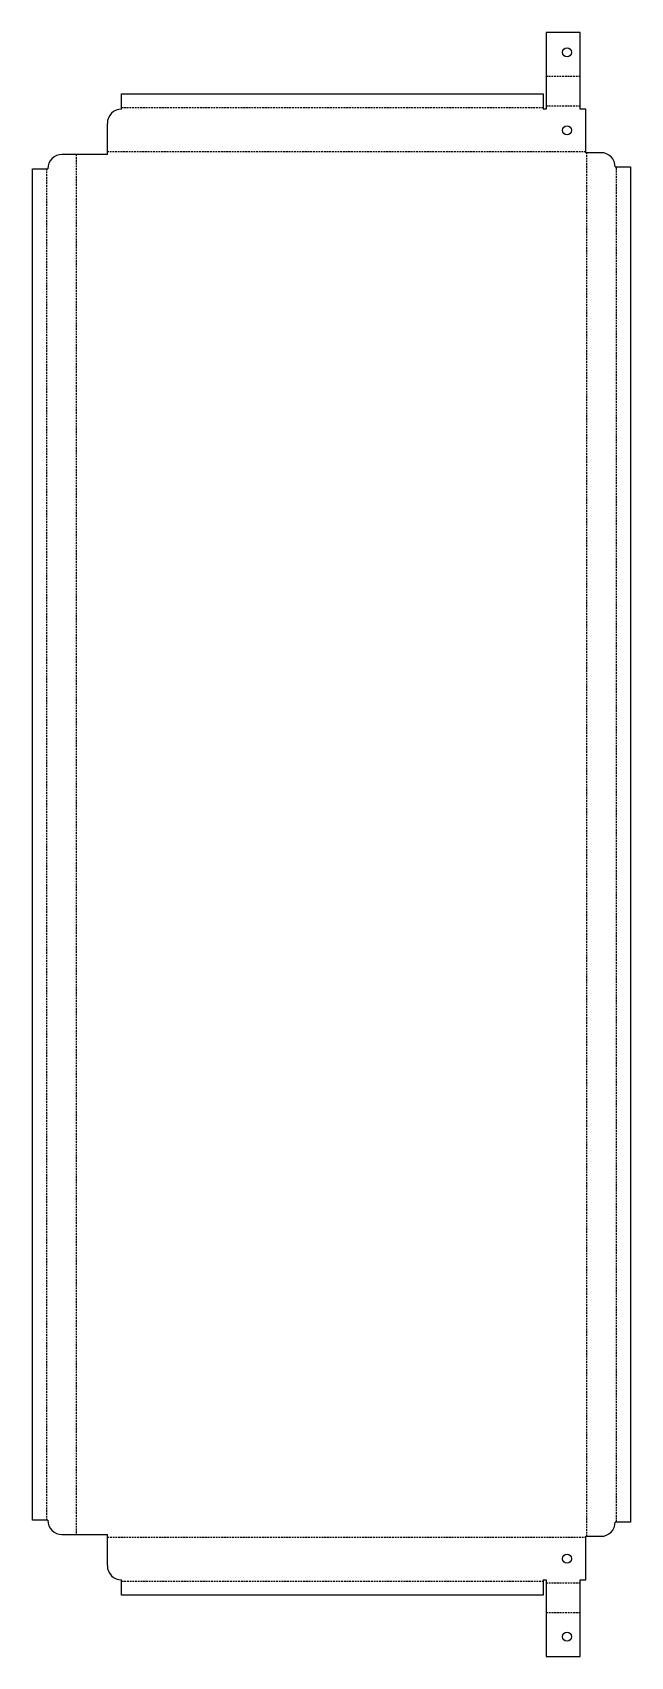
# Model space of a CAD drawing. Header units: millimetres. Extents: x -33 to 388, y -571 to 571.
import ezdxf

# ---------------------------------------------------------------- set-up
doc = ezdxf.new("R2010")
doc.units = ezdxf.units.MM
doc.linetypes.add('HIDDEN', pattern=[1.905, 1.27, -0.635])

msp = doc.modelspace()

# ---------------------------------------------------------------- linework, layer by layer
at = {"color": 7, "linetype": 'Continuous', "lineweight": 25}
for p, q in [((328.3, 570.8), (328.3, 516.9)), ((352.3, 570.8), (328.3, 570.8)), ((352.3, 516.9), (352.3, 570.8)), ((30, 516.9), (30, 527.6)), ((30, 527.6), (326.3, 527.6)), ((326.3, 527.6), (326.3, 516.9)), ((328.3, 516.9), (326.3, 516.9)), ((356.3, 516.9), (352.3, 516.9)), ((356.3, 486.3), (356.3, 516.9)), ((20, 485), (20, 506.9)), ((20, 485), (-11.9, 485)), ((366.9, 486.3), (356.3, 486.3)), ((-32.6, -475), (-32.6, 475)), ((-32.6, 475), (-21.9, 475)), ((376.9, 476.3), (387.6, 476.3)), ((387.6, 476.3), (387.6, -476.3)), ((-21.9, -475), (-32.6, -475)), ((387.6, -476.3), (376.9, -476.3)), ((-11.9, -485), (20, -485)), ((20, -506.9), (20, -485)), ((356.3, -486.3), (366.9, -486.3)), ((356.3, -516.9), (356.3, -486.3)), ((30, -527.6), (30, -516.9)), ((326.3, -516.9), (328.3, -516.9)), ((326.3, -516.9), (326.3, -527.6)), ((328.3, -516.9), (328.3, -570.8)), ((352.3, -516.9), (356.3, -516.9)), ((352.3, -570.8), (352.3, -516.9)), ((326.3, -527.6), (30, -527.6)), ((328.3, -570.8), (352.3, -570.8))]:
    msp.add_line(p, q, dxfattribs=at)
at = {"color": 7, "linetype": 'HIDDEN'}
for p, q in [((352.3, 539.8), (328.3, 539.8)), ((326.3, 517.8), (30, 517.8)), ((352.3, 518.9), (328.3, 518.9)), ((-2, 485), (-2, -485)), ((356.3, 487), (20, 487)), ((357, -486.3), (357, 486.3)), ((-22.8, 475), (-22.8, -475)), ((377.8, -476.3), (377.8, 476.3)), ((20, -487), (356.3, -487)), ((30, -517.8), (326.3, -517.8)), ((328.3, -518.9), (352.3, -518.9)), ((328.3, -539.8), (352.3, -539.8))]:
    msp.add_line(p, q, dxfattribs=at)
at = {"color": 7, "linetype": 'Continuous', "lineweight": 25}
for centre in [(343, 556.8), (343, 502), (343, -502), (343, -556.8)]:
    msp.add_circle(centre, 3.25, dxfattribs=at)
for centre, start, end in [((30, 506.9), 90, 180), ((-11.9, 475), 90, 180), ((366.9, 476.3), 0, 90), ((-11.9, -475), 180, 270), ((366.9, -476.3), 270, 0), ((30, -506.9), 180, 270)]:
    msp.add_arc(centre, 10, start, end, dxfattribs=at)

doc.saveas('drawing.dxf')
